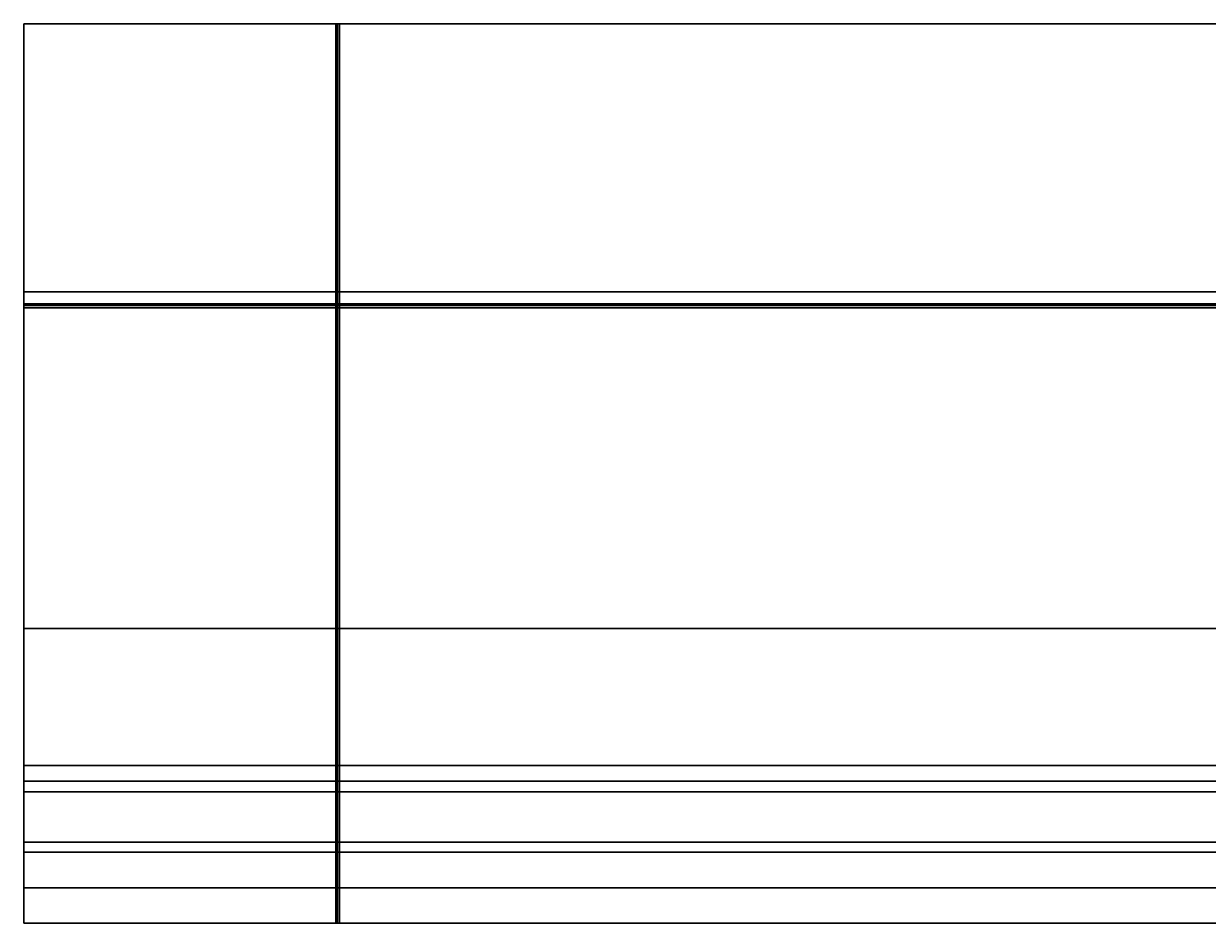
# Model space of a CAD drawing. Extents: x 2 to 29.7, y 2.5 to 8.2.
# Drawn here: x 2 to 9.5, y 2.5 to 8.2 of the extents above; entities that cross this region are included whole.
import ezdxf

# ---------------------------------------------------------------- set-up
doc = ezdxf.new("R2010")
doc.units = 0

msp = doc.modelspace()

# ---------------------------------------------------------------- linework, layer by layer
for points in [[(2, 8.2, 0.1), (2, 6.5, 0.1), (2, 6.5, 0.1), (2, 8.2, 0.1)], [(3.9771, 8.2, 0.1), (2, 8.2, 0.1), (2, 8.2, 0.1), (3.9771, 8.2, 0.1)], [(2, 6.5, 0.1), (3.9771, 6.5, 0.1), (3.9771, 8.2, 0.1), (2, 8.2, 0.1)], [(2, 6.5, 0.1), (2, 8.2, 0.1), (3.9771, 8.2, 0.1), (3.9771, 6.5, 0.1)], [(3.9771, 6.5, 0.1), (3.9771, 8.2, 0.1), (3.9865, 8.2, 0.1), (3.9865, 6.5, 0.1)], [(3.9771, 6.5, 0.1), (3.9865, 6.5, 0.1), (3.9865, 8.2, 0.1), (3.9771, 8.2, 0.1)], [(3.9865, 8.2, 0.1), (3.9771, 8.2, 0.1), (3.9771, 8.2, 0.1), (3.9865, 8.2, 0.1)], [(3.9865, 6.5, 0.1), (4, 6.5, 0.1), (4, 8.2, 0.1), (3.9865, 8.2, 0.1)], [(3.9865, 6.5, 0.1), (3.9865, 8.2, 0.1), (4, 8.2, 0.1), (4, 6.5, 0.1)], [(4, 8.2, 0.1), (3.9865, 8.2, 0.1), (3.9865, 8.2, 0.1), (4, 8.2, 0.1)], [(4, 6.5, 0.1), (4, 8.2, 0.1), (10, 8.2, 0.1), (10, 6.5, 0.1)], [(4, 6.5, 0.1), (10, 6.5, 0.1), (10, 8.2, 0.1), (4, 8.2, 0.1)], [(10, 8.2, 0.1), (4, 8.2, 0.1), (4, 8.2, 0.1), (10, 8.2, 0.1)], [(2, 6.5, 0.1), (2, 6.4252, 0.1), (2, 6.4252, 0.1), (2, 6.5, 0.1)], [(2, 6.4252, 0.1), (3.9771, 6.4252, 0.1), (3.9771, 6.5, 0.1), (2, 6.5, 0.1)], [(2, 6.4252, 0.1), (2, 6.5, 0.1), (3.9771, 6.5, 0.1), (3.9771, 6.4252, 0.1)], [(3.9771, 6.4252, 0.1), (3.9771, 6.5, 0.1), (3.9865, 6.5, 0.1), (3.9865, 6.4252, 0.1)], [(3.9771, 6.4252, 0.1), (3.9865, 6.4252, 0.1), (3.9865, 6.5, 0.1), (3.9771, 6.5, 0.1)], [(3.9865, 6.4252, 0.1), (4, 6.4252, 0.1), (4, 6.5, 0.1), (3.9865, 6.5, 0.1)], [(3.9865, 6.4252, 0.1), (3.9865, 6.5, 0.1), (4, 6.5, 0.1), (4, 6.4252, 0.1)], [(4, 6.4252, 0.1), (4, 6.5, 0.1), (10, 6.5, 0.1), (10, 6.4252, 0.1)], [(4, 6.4252, 0.1), (10, 6.4252, 0.1), (10, 6.5, 0.1), (4, 6.5, 0.1)], [(2, 6.4252, 0.1), (2, 6.4154, 0.1), (2, 6.4154, 0.1), (2, 6.4252, 0.1)], [(2, 6.4154, 0.1), (2, 6.4252, 0.1), (3.9771, 6.4252, 0.1), (3.9771, 6.4154, 0.1)], [(2, 6.4154, 0.1), (3.9771, 6.4154, 0.1), (3.9771, 6.4252, 0.1), (2, 6.4252, 0.1)], [(2, 6.4154, 0.1), (2, 6.4, 0.1), (2, 6.4, 0.1), (2, 6.4154, 0.1)], [(2, 6.4, 0.1), (2, 6.4154, 0.1), (3.9771, 6.4154, 0.1), (3.9771, 6.4, 0.1)], [(2, 6.4, 0.1), (3.9771, 6.4, 0.1), (3.9771, 6.4154, 0.1), (2, 6.4154, 0.1)], [(2, 4.3677, 0.1), (3.9771, 4.3677, 0.1), (3.9771, 6.4, 0.1), (2, 6.4, 0.1)], [(2, 4.3677, 0.1), (2, 6.4, 0.1), (3.9771, 6.4, 0.1), (3.9771, 4.3677, 0.1)], [(2, 6.4, 0.1), (2, 4.3677, 0.1), (2, 4.3677, 0.1), (2, 6.4, 0.1)], [(3.9771, 6.4154, 0.1), (3.9771, 6.4252, 0.1), (3.9865, 6.4252, 0.1), (3.9865, 6.4154, 0.1)], [(3.9865, 6.4252, 0.1), (3.9771, 6.4252, 0.1), (3.9771, 6.4252, 0.1), (3.9865, 6.4252, 0.1)], [(3.9771, 6.4154, 0.1), (3.9865, 6.4154, 0.1), (3.9865, 6.4252, 0.1), (3.9771, 6.4252, 0.1)], [(3.9771, 6.4252, 0.1), (3.9771, 6.4154, 0.1), (3.9771, 6.4154, 0.1), (3.9771, 6.4252, 0.1)], [(3.9771, 6.4, 0.1), (3.9771, 6.4154, 0.1), (3.9865, 6.4154, 0.1), (3.9865, 6.4, 0.1)], [(3.9771, 6.4, 0.1), (3.9865, 6.4, 0.1), (3.9865, 6.4154, 0.1), (3.9771, 6.4154, 0.1)], [(3.9771, 6.4154, 0.1), (3.9771, 6.4, 0.1), (3.9771, 6.4, 0.1), (3.9771, 6.4154, 0.1)], [(3.9771, 4.3677, 0.1), (3.9771, 6.4, 0.1), (3.9865, 6.4, 0.1), (3.9865, 4.3677, 0.1)], [(3.9771, 4.3677, 0.1), (3.9865, 4.3677, 0.1), (3.9865, 6.4, 0.1), (3.9771, 6.4, 0.1)], [(3.9771, 6.4, 0.1), (3.9771, 4.3677, 0.1), (3.9771, 4.3677, 0.1), (3.9771, 6.4, 0.1)], [(3.9865, 6.4154, 0.1), (3.9865, 6.4252, 0.1), (4, 6.4252, 0.1), (4, 6.4154, 0.1)], [(3.9865, 6.4154, 0.1), (4, 6.4154, 0.1), (4, 6.4252, 0.1), (3.9865, 6.4252, 0.1)], [(4, 6.4252, 0.1), (3.9865, 6.4252, 0.1), (3.9865, 6.4252, 0.1), (4, 6.4252, 0.1)], [(3.9865, 6.4154, 0.1), (4, 6.4154, 0.1), (4, 6.4154, 0.1), (3.9865, 6.4154, 0.1)], [(3.9865, 6.4, 0.1), (3.9865, 6.4154, 0.1), (4, 6.4154, 0.1), (4, 6.4, 0.1)], [(3.9865, 6.4, 0.1), (4, 6.4, 0.1), (4, 6.4154, 0.1), (3.9865, 6.4154, 0.1)], [(3.9865, 6.4, 0.1), (3.9865, 6.4154, 0.1), (3.9865, 6.4154, 0.1), (3.9865, 6.4, 0.1)], [(3.9865, 4.3677, 0.1), (4, 4.3677, 0.1), (4, 6.4, 0.1), (3.9865, 6.4, 0.1)], [(3.9865, 4.3677, 0.1), (3.9865, 6.4, 0.1), (4, 6.4, 0.1), (4, 4.3677, 0.1)], [(3.9865, 4.3677, 0.1), (3.9865, 6.4, 0.1), (3.9865, 6.4, 0.1), (3.9865, 4.3677, 0.1)], [(10, 6.4252, 0.1), (4, 6.4252, 0.1), (4, 6.4252, 0.1), (10, 6.4252, 0.1)], [(4, 6.4154, 0.1), (4, 6.4252, 0.1), (10, 6.4252, 0.1), (10, 6.4154, 0.1)], [(4, 6.4154, 0.1), (10, 6.4154, 0.1), (10, 6.4252, 0.1), (4, 6.4252, 0.1)], [(4, 6.4, 0.1), (10, 6.4, 0.1), (10, 6.4154, 0.1), (4, 6.4154, 0.1)], [(4, 6.4, 0.1), (4, 6.4154, 0.1), (10, 6.4154, 0.1), (10, 6.4, 0.1)], [(4, 6.4154, 0.1), (10, 6.4154, 0.1), (10, 6.4154, 0.1), (4, 6.4154, 0.1)], [(4, 4.3677, 0.1), (4, 6.4, 0.1), (10, 6.4, 0.1), (10, 4.3677, 0.1)], [(4, 4.3677, 0.1), (10, 4.3677, 0.1), (10, 6.4, 0.1), (4, 6.4, 0.1)], [(2, 4.3677, 0.1), (2, 3.5, 0.1), (2, 3.5, 0.1), (2, 4.3677, 0.1)], [(2, 3.5, 0.1), (2, 4.3677, 0.1), (3.9771, 4.3677, 0.1), (3.9771, 3.5, 0.1)], [(2, 3.5, 0.1), (3.9771, 3.5, 0.1), (3.9771, 4.3677, 0.1), (2, 4.3677, 0.1)], [(3.9771, 4.3677, 0.1), (3.9771, 3.5, 0.1), (3.9771, 3.5, 0.1), (3.9771, 4.3677, 0.1)], [(3.9771, 3.5, 0.1), (3.9865, 3.5, 0.1), (3.9865, 4.3677, 0.1), (3.9771, 4.3677, 0.1)], [(3.9771, 3.5, 0.1), (3.9771, 4.3677, 0.1), (3.9865, 4.3677, 0.1), (3.9865, 3.5, 0.1)], [(3.9865, 3.5, 0.1), (3.9865, 4.3677, 0.1), (3.9865, 4.3677, 0.1), (3.9865, 3.5, 0.1)], [(3.9865, 3.5, 0.1), (3.9865, 4.3677, 0.1), (4, 4.3677, 0.1), (4, 3.5, 0.1)], [(3.9865, 3.5, 0.1), (4, 3.5, 0.1), (4, 4.3677, 0.1), (3.9865, 4.3677, 0.1)], [(4, 3.5, 0.1), (10, 3.5, 0.1), (10, 4.3677, 0.1), (4, 4.3677, 0.1)], [(4, 3.5, 0.1), (4, 4.3677, 0.1), (10, 4.3677, 0.1), (10, 3.5, 0.1)], [(2, 3.5, 0.1), (2, 3.4, 0.1), (2, 3.4, 0.1), (2, 3.5, 0.1)], [(2, 3.4, 0.1), (3.9771, 3.4, 0.1), (3.9771, 3.5, 0.1), (2, 3.5, 0.1)], [(2, 3.4, 0.1), (2, 3.5, 0.1), (3.9771, 3.5, 0.1), (3.9771, 3.4, 0.1)], [(3.9771, 3.4, 0.1), (3.9771, 3.5, 0.1), (3.9865, 3.5, 0.1), (3.9865, 3.4, 0.1)], [(3.9771, 3.5, 0.1), (3.9771, 3.4, 0.1), (3.9771, 3.4, 0.1), (3.9771, 3.5, 0.1)], [(3.9771, 3.4, 0.1), (3.9865, 3.4, 0.1), (3.9865, 3.5, 0.1), (3.9771, 3.5, 0.1)], [(3.9865, 3.4, 0.1), (4, 3.4, 0.1), (4, 3.5, 0.1), (3.9865, 3.5, 0.1)], [(3.9865, 3.4, 0.1), (3.9865, 3.5, 0.1), (4, 3.5, 0.1), (4, 3.4, 0.1)], [(3.9865, 3.4, 0.1), (3.9865, 3.5, 0.1), (3.9865, 3.5, 0.1), (3.9865, 3.4, 0.1)], [(4, 3.4, 0.1), (4, 3.5, 0.1), (10, 3.5, 0.1), (10, 3.4, 0.1)], [(4, 3.4, 0.1), (10, 3.4, 0.1), (10, 3.5, 0.1), (4, 3.5, 0.1)], [(2, 3.4, 0.1), (2, 3.3325, 0.1), (2, 3.3325, 0.1), (2, 3.4, 0.1)], [(2, 3.3325, 0.1), (3.9771, 3.3325, 0.1), (3.9771, 3.4, 0.1), (2, 3.4, 0.1)], [(2, 3.3325, 0.1), (2, 3.4, 0.1), (3.9771, 3.4, 0.1), (3.9771, 3.3325, 0.1)], [(3.9771, 3.3325, 0.1), (3.9771, 3.4, 0.1), (3.9865, 3.4, 0.1), (3.9865, 3.3325, 0.1)], [(3.9771, 3.3325, 0.1), (3.9865, 3.3325, 0.1), (3.9865, 3.4, 0.1), (3.9771, 3.4, 0.1)], [(3.9771, 3.4, 0.1), (3.9771, 3.3325, 0.1), (3.9771, 3.3325, 0.1), (3.9771, 3.4, 0.1)], [(3.9865, 3.3325, 0.1), (4, 3.3325, 0.1), (4, 3.4, 0.1), (3.9865, 3.4, 0.1)], [(3.9865, 3.3325, 0.1), (3.9865, 3.4, 0.1), (4, 3.4, 0.1), (4, 3.3325, 0.1)], [(3.9865, 3.3325, 0.1), (3.9865, 3.4, 0.1), (3.9865, 3.4, 0.1), (3.9865, 3.3325, 0.1)], [(4, 3.3325, 0.1), (4, 3.4, 0.1), (10, 3.4, 0.1), (10, 3.3325, 0.1)], [(4, 3.3325, 0.1), (10, 3.3325, 0.1), (10, 3.4, 0.1), (4, 3.4, 0.1)], [(2, 3.3325, 0.1), (2, 3.0151, 0.1), (2, 3.0151, 0.1), (2, 3.3325, 0.1)], [(2, 3.0151, 0.1), (2, 3.3325, 0.1), (3.9771, 3.3325, 0.1), (3.9771, 3.0151, 0.1)], [(2, 3.0151, 0.1), (3.9771, 3.0151, 0.1), (3.9771, 3.3325, 0.1), (2, 3.3325, 0.1)], [(3.9771, 3.3325, 0.1), (3.9771, 3.0151, 0.1), (3.9771, 3.0151, 0.1), (3.9771, 3.3325, 0.1)], [(3.9771, 3.0151, 0.1), (3.9771, 3.3325, 0.1), (3.9865, 3.3325, 0.1), (3.9865, 3.0151, 0.1)], [(3.9771, 3.0151, 0.1), (3.9865, 3.0151, 0.1), (3.9865, 3.3325, 0.1), (3.9771, 3.3325, 0.1)], [(3.9865, 3.0151, 0.1), (3.9865, 3.3325, 0.1), (4, 3.3325, 0.1), (4, 3.0151, 0.1)], [(3.9865, 3.0151, 0.1), (4, 3.0151, 0.1), (4, 3.3325, 0.1), (3.9865, 3.3325, 0.1)], [(3.9865, 3.0151, 0.1), (3.9865, 3.3325, 0.1), (3.9865, 3.3325, 0.1), (3.9865, 3.0151, 0.1)], [(4, 3.0151, 0.1), (10, 3.0151, 0.1), (10, 3.3325, 0.1), (4, 3.3325, 0.1)], [(4, 3.0151, 0.1), (4, 3.3325, 0.1), (10, 3.3325, 0.1), (10, 3.0151, 0.1)], [(2, 3.0151, 0.1), (2, 2.95, 0.1), (2, 2.95, 0.1), (2, 3.0151, 0.1)], [(2, 2.95, 0.1), (3.9771, 2.95, 0.1), (3.9771, 3.0151, 0.1), (2, 3.0151, 0.1)], [(2, 2.95, 0.1), (2, 3.0151, 0.1), (3.9771, 3.0151, 0.1), (3.9771, 2.95, 0.1)], [(3.9771, 2.95, 0.1), (3.9771, 3.0151, 0.1), (3.9865, 3.0151, 0.1), (3.9865, 2.95, 0.1)], [(3.9771, 2.95, 0.1), (3.9865, 2.95, 0.1), (3.9865, 3.0151, 0.1), (3.9771, 3.0151, 0.1)], [(3.9771, 3.0151, 0.1), (3.9771, 2.95, 0.1), (3.9771, 2.95, 0.1), (3.9771, 3.0151, 0.1)], [(3.9865, 2.95, 0.1), (4, 2.95, 0.1), (4, 3.0151, 0.1), (3.9865, 3.0151, 0.1)], [(3.9865, 2.95, 0.1), (3.9865, 3.0151, 0.1), (4, 3.0151, 0.1), (4, 2.95, 0.1)], [(3.9865, 2.95, 0.1), (3.9865, 3.0151, 0.1), (3.9865, 3.0151, 0.1), (3.9865, 2.95, 0.1)], [(4, 2.95, 0.1), (4, 3.0151, 0.1), (10, 3.0151, 0.1), (10, 2.95, 0.1)], [(4, 2.95, 0.1), (10, 2.95, 0.1), (10, 3.0151, 0.1), (4, 3.0151, 0.1)], [(2, 2.7252, 0.1), (2, 2.95, 0.1), (3.9771, 2.95, 0.1), (3.9771, 2.7252, 0.1)], [(2, 2.7252, 0.1), (3.9771, 2.7252, 0.1), (3.9771, 2.95, 0.1), (2, 2.95, 0.1)], [(2, 2.95, 0.1), (2, 2.7252, 0.1), (2, 2.7252, 0.1), (2, 2.95, 0.1)], [(3.9771, 2.7252, 0.1), (3.9771, 2.95, 0.1), (3.9865, 2.95, 0.1), (3.9865, 2.7252, 0.1)], [(3.9771, 2.7252, 0.1), (3.9865, 2.7252, 0.1), (3.9865, 2.95, 0.1), (3.9771, 2.95, 0.1)], [(3.9771, 2.95, 0.1), (3.9771, 2.7252, 0.1), (3.9771, 2.7252, 0.1), (3.9771, 2.95, 0.1)], [(3.9865, 2.7252, 0.1), (3.9865, 2.95, 0.1), (4, 2.95, 0.1), (4, 2.7252, 0.1)], [(3.9865, 2.7252, 0.1), (4, 2.7252, 0.1), (4, 2.95, 0.1), (3.9865, 2.95, 0.1)], [(3.9865, 2.7252, 0.1), (3.9865, 2.95, 0.1), (3.9865, 2.95, 0.1), (3.9865, 2.7252, 0.1)], [(4, 2.7252, 0.1), (10, 2.7252, 0.1), (10, 2.95, 0.1), (4, 2.95, 0.1)], [(4, 2.7252, 0.1), (4, 2.95, 0.1), (10, 2.95, 0.1), (10, 2.7252, 0.1)], [(2, 2.7252, 0.1), (2, 2.5, 0.1), (2, 2.5, 0.1), (2, 2.7252, 0.1)], [(2, 2.5, 0.1), (3.9771, 2.5, 0.1), (3.9771, 2.7252, 0.1), (2, 2.7252, 0.1)], [(2, 2.5, 0.1), (2, 2.7252, 0.1), (3.9771, 2.7252, 0.1), (3.9771, 2.5, 0.1)], [(3.9771, 2.7252, 0.1), (3.9771, 2.5, 0.1), (3.9771, 2.5, 0.1), (3.9771, 2.7252, 0.1)], [(3.9771, 2.5, 0.1), (3.9865, 2.5, 0.1), (3.9865, 2.7252, 0.1), (3.9771, 2.7252, 0.1)], [(3.9771, 2.5, 0.1), (3.9771, 2.7252, 0.1), (3.9865, 2.7252, 0.1), (3.9865, 2.5, 0.1)], [(3.9865, 2.5, 0.1), (3.9865, 2.7252, 0.1), (3.9865, 2.7252, 0.1), (3.9865, 2.5, 0.1)], [(3.9865, 2.5, 0.1), (4, 2.5, 0.1), (4, 2.7252, 0.1), (3.9865, 2.7252, 0.1)], [(3.9865, 2.5, 0.1), (3.9865, 2.7252, 0.1), (4, 2.7252, 0.1), (4, 2.5, 0.1)], [(4, 2.5, 0.1), (4, 2.7252, 0.1), (10, 2.7252, 0.1), (10, 2.5, 0.1)], [(4, 2.5, 0.1), (10, 2.5, 0.1), (10, 2.7252, 0.1), (4, 2.7252, 0.1)], [(2, 2.5, 0.1), (3.9771, 2.5, 0.1), (3.9771, 2.5, 0.1), (2, 2.5, 0.1)], [(3.9771, 2.5, 0.1), (3.9865, 2.5, 0.1), (3.9865, 2.5, 0.1), (3.9771, 2.5, 0.1)], [(3.9771, 2.5, 0.1), (3.9865, 2.5, 0.1), (3.9865, 2.5, 0.1), (3.9771, 2.5, 0.1)], [(3.9865, 2.5, 0.1), (4, 2.5, 0.1), (4, 2.5, 0.1), (3.9865, 2.5, 0.1)], [(4, 2.5, 0.1), (10, 2.5, 0.1), (10, 2.5, 0.1), (4, 2.5, 0.1)]]:
    msp.add_3dface(points)

doc.saveas('drawing.dxf')
